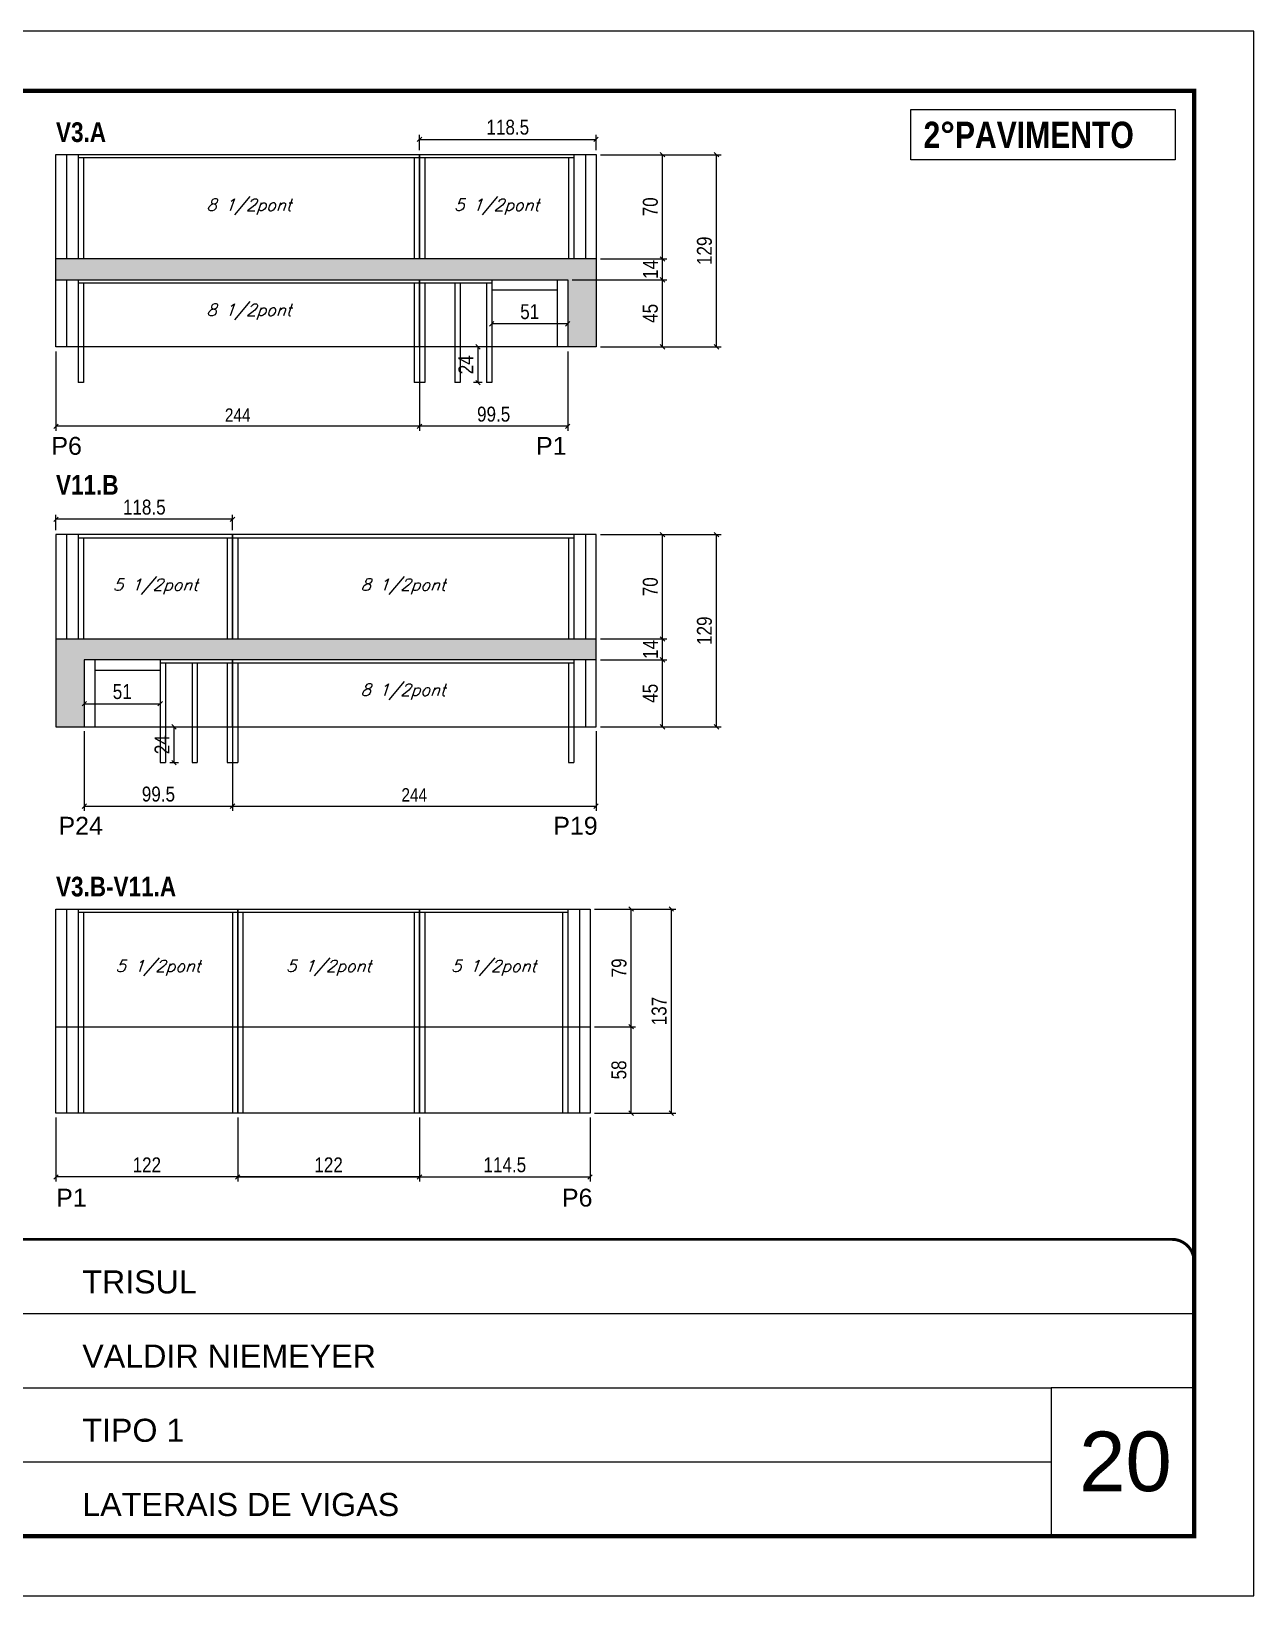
# Model space of a CAD drawing. Extents: x 3330 to 22105, y 1197 to 30204.
# Drawn here: x 18279 to 19100, y 24169 to 25219 of the extents above; entities that cross this region are included whole.
import ezdxf

# ---------------------------------------------------------------- set-up
doc = ezdxf.new("R2010")
doc.units = 0
doc.linetypes.add('CONTINUO', pattern=[0])
doc.linetypes.add('DASHED', pattern=[0.75, 0.5, -0.25])
for name, color, linetype in [('5', 5, 'Continuous'), ('COTA', 241, 'Continuous'), ('NOMENCLATURA', 7, 'Continuous'), ('Painéis', 200, 'Continuous'), ('SARR_2.2x7', 40, 'Continuous'), ('SARR_3.5x7', 81, 'Continuous'), ('texto', 7, 'Continuous')]:
    doc.layers.add(name, color=color, linetype=linetype)
for name, color, linetype, lineweight in [('CARIMBO', 255, 'Continuous', 9), ('Folhas', 255, 'Continuous', 9), ('SARRAFO DE PRESSAO', 251, 'DASHED', 9)]:
    doc.layers.add(name, color=color, linetype=linetype, lineweight=lineweight)
doc.styles.add('ARIAL', font='arial.ttf')
doc.styles.add('COTA TECNICA', font='techl___.ttf', dxfattribs={"height": 10})
doc.styles.add('COTA TECNICA-50', font='techl___.ttf', dxfattribs={"height": 9})
doc.styles.add('Romans', font='romans.shx')
doc.styles.get("Standard").update_dxf_attribs({"font": 'arial.ttf'})
doc.styles.add('TECNICA', font='techb___.ttf', dxfattribs={"height": 10})
doc.dimstyles.new('COTA PAINEL-50', dxfattribs={"dimtxt": 9, "dimasz": 3, "dimexe": 3, "dimexo": 3, "dimgap": 3, "dimtad": 1, "dimdec": 1, "dimzin": 12, "dimdsep": 46, "dimtxsty": 'COTA TECNICA-50', "dimblk1": 'OBLIQUE', "dimblk2": 'OBLIQUE', "dimsah": 1, "dimcen": 0.9, "dimclrd": 4, "dimclre": 4, "dimclrt": 240, "dimadec": 1, "dimazin": 3, "dimtfac": 1, "dimtdec": 1, "dimtmove": 0, "dimatfit": 3, "dimfxl": 1, "dimtolj": 1, "dimtzin": 12, "dimarcsym": 0})
doc.dimstyles.new('PAINEL', dxfattribs={"dimtxt": 10, "dimasz": 3, "dimexe": 3, "dimexo": 3, "dimgap": 3, "dimtad": 1, "dimdec": 1, "dimzin": 12, "dimdsep": 46, "dimtxsty": 'COTA TECNICA', "dimblk1": 'OBLIQUE', "dimblk2": 'OBLIQUE', "dimsah": 1, "dimcen": 0.9, "dimclrd": 4, "dimclre": 4, "dimclrt": 240, "dimadec": 1, "dimazin": 3, "dimtfac": 1, "dimtdec": 1, "dimtmove": 0, "dimatfit": 3, "dimfxl": 1, "dimtolj": 1, "dimtzin": 12, "dimarcsym": 0})

# ---------------------------------------------------------------- blocks, each defined once
blk = doc.blocks.new('9999999999')
at = {"color": 30, "linetype": 'CONTINUO'}
for p, q in [((98564.6, 34379.6), (99584, 34379.6)), ((98564.6, 34329.8), (99488, 34329.8)), ((99584, 34329.8), (99488, 34329.8)), ((99488, 34329.8), (99488, 34230.2)), ((98564.6, 34280), (99488, 34280))]:
    blk.add_line(p, q, dxfattribs=at)
at = {"color": 30, "linetype": 'CONTINUO', "const_width": 2}
blk.add_lwpolyline([(99584, 34230.2), (99584, 34414.4, 0.414214), (99569, 34429.4), (98229, 34429.4, 0.414214), (98214, 34414.4), (98214, 34245.2, 0.414214), (98229, 34230.2), (99584, 34230.2)], format="xyb", dxfattribs=at)
at = {"layer": 'Folhas'}
blk.add_lwpolyline([(98139, 34190.2), (99624, 34190.2), (99624, 35240.2), (98139, 35240.2)], close=True, dxfattribs=at)
at = {"layer": 'Folhas', "color": 30, "const_width": 3}
blk.add_lwpolyline([(98214, 34230.2), (99584, 34230.2), (99584, 35200.2), (98214, 35200.2)], close=True, dxfattribs=at)
at = {"color": 7, "linetype": 'Continuous', "ltscale": 5, "style": 'ARIAL'}
for s, height, p in [('TRISUL', 15.48, (98837.7, 34393.1)), ('VALDIR NIEMEYER', 15.483, (98837.7, 34343.3)), ('TIPO 1', 15.48, (98837.7, 34293.5)), ('LATERAIS DE VIGAS', 15.483, (98837.7, 34243.7))]:
    blk.add_text(s, height=height, dxfattribs=at).set_placement(p)
blk = doc.blocks.new('_Oblique')
at = {"color": 0, "linetype": 'ByBlock', "lineweight": -2}
blk.add_line((-0.5, -0.5), (0.5, 0.5), dxfattribs=at)
blk = doc.blocks.new('*D2460')
at = {"layer": 'COTA', "color": 4, "linetype": 'ByBlock', "lineweight": -2, "transparency": 16777216}
for p, q in [((18295.6, 25004), (18295.6, 24950.7)), ((18539.6, 25004), (18539.6, 24950.7)), ((18539.6, 24953.7), (18295.6, 24953.7))]:
    blk.add_line(p, q, dxfattribs=at)
at = {"layer": 'Defpoints', "color": 0, "linetype": 'ByBlock', "transparency": 16777216}
for p in [(18295.6, 25007), (18539.6, 25007), (18295.6, 24953.7)]:
    blk.add_point(p, dxfattribs=at)
at = {"layer": 'COTA', "color": 4, "linetype": 'ByBlock', "lineweight": -2, "transparency": 16777216, "xscale": 3, "yscale": 3, "zscale": 3, "rotation": 180}
blk.add_blockref('_Oblique', (18295.6, 24953.7), dxfattribs=at)
at = {"layer": 'COTA', "color": 4, "linetype": 'ByBlock', "lineweight": -2, "transparency": 16777216, "xscale": 3, "yscale": 3, "zscale": 3}
blk.add_blockref('_Oblique', (18539.6, 24953.7), dxfattribs=at)
at = {"layer": 'COTA', "color": 240, "linetype": 'ByBlock', "transparency": 16777216, "insert": (18417.6, 24961.2), "char_height": 9, "attachment_point": 5, "style": 'COTA TECNICA-50'}
blk.add_mtext('\\A1;244', dxfattribs=at)
blk = doc.blocks.new('*D2461')
at = {"layer": 'COTA', "color": 4, "linetype": 'ByBlock', "lineweight": -2, "transparency": 16777216}
for p, q in [((18539.6, 25004), (18539.6, 24950.7)), ((18639.1, 25004), (18639.1, 24950.7)), ((18639.1, 24953.7), (18539.6, 24953.7))]:
    blk.add_line(p, q, dxfattribs=at)
at = {"layer": 'Defpoints', "color": 0, "linetype": 'ByBlock', "transparency": 16777216}
for p in [(18539.6, 25007), (18639.1, 25007), (18539.6, 24953.7)]:
    blk.add_point(p, dxfattribs=at)
at = {"layer": 'COTA', "color": 4, "linetype": 'ByBlock', "lineweight": -2, "transparency": 16777216, "xscale": 3, "yscale": 3, "zscale": 3, "rotation": 180}
blk.add_blockref('_Oblique', (18539.6, 24953.7), dxfattribs=at)
at = {"layer": 'COTA', "color": 4, "linetype": 'ByBlock', "lineweight": -2, "transparency": 16777216, "xscale": 3, "yscale": 3, "zscale": 3}
blk.add_blockref('_Oblique', (18639.1, 24953.7), dxfattribs=at)
at = {"layer": 'COTA', "color": 240, "linetype": 'ByBlock', "transparency": 16777216, "insert": (18589.4, 24961.8), "char_height": 10, "attachment_point": 5, "style": 'COTA TECNICA'}
blk.add_mtext('\\A1;99.5', dxfattribs=at)
blk = doc.blocks.new('*D2466')
at = {"layer": 'COTA', "color": 4, "linetype": 'ByBlock', "lineweight": -2, "transparency": 16777216}
for p, q in [((18581.6, 25007), (18575.9, 25007)), ((18578.9, 24983), (18578.9, 25007)), ((18581.6, 24983), (18575.9, 24983))]:
    blk.add_line(p, q, dxfattribs=at)
at = {"layer": 'Defpoints', "color": 0, "linetype": 'ByBlock', "transparency": 16777216}
for p in [(18578.9, 25007), (18584.6, 25007), (18584.6, 24983)]:
    blk.add_point(p, dxfattribs=at)
at = {"layer": 'COTA', "color": 4, "linetype": 'ByBlock', "lineweight": -2, "transparency": 16777216, "xscale": 3, "yscale": 3, "zscale": 3}
for p, rotation in [((18578.9, 25007), 90), ((18578.9, 24983), 270)]:
    blk.add_blockref('_Oblique', p, dxfattribs=dict(at, rotation=rotation))
at = {"layer": 'COTA', "color": 240, "linetype": 'ByBlock', "transparency": 16777216, "insert": (18570.8, 24995), "char_height": 10, "attachment_point": 5, "rotation": 90, "style": 'COTA TECNICA'}
blk.add_mtext('\\A1;24', dxfattribs=at)
blk = doc.blocks.new('*D2467')
at = {"layer": 'COTA', "color": 4, "linetype": 'ByBlock', "lineweight": -2, "transparency": 16777216}
for p, q in [((18295.6, 24489.7), (18295.6, 24446.9)), ((18417.6, 24489.7), (18417.6, 24446.9)), ((18417.6, 24449.9), (18295.6, 24449.9))]:
    blk.add_line(p, q, dxfattribs=at)
at = {"layer": 'Defpoints', "color": 0, "linetype": 'ByBlock', "transparency": 16777216}
for p in [(18295.6, 24492.7), (18417.6, 24492.7), (18295.6, 24449.9)]:
    blk.add_point(p, dxfattribs=at)
at = {"layer": 'COTA', "color": 4, "linetype": 'ByBlock', "lineweight": -2, "transparency": 16777216, "xscale": 3, "yscale": 3, "zscale": 3, "rotation": 180}
blk.add_blockref('_Oblique', (18295.6, 24449.9), dxfattribs=at)
at = {"layer": 'COTA', "color": 4, "linetype": 'ByBlock', "lineweight": -2, "transparency": 16777216, "xscale": 3, "yscale": 3, "zscale": 3}
blk.add_blockref('_Oblique', (18417.6, 24449.9), dxfattribs=at)
at = {"layer": 'COTA', "color": 240, "linetype": 'ByBlock', "transparency": 16777216, "insert": (18356.6, 24458), "char_height": 10, "attachment_point": 5, "style": 'COTA TECNICA'}
blk.add_mtext('\\A1;122', dxfattribs=at)
blk = doc.blocks.new('*D2468')
at = {"layer": 'COTA', "color": 4, "linetype": 'ByBlock', "lineweight": -2, "transparency": 16777216}
for p, q in [((18417.6, 24489.7), (18417.6, 24446.9)), ((18539.6, 24489.7), (18539.6, 24446.9)), ((18417.6, 24449.9), (18539.6, 24449.9))]:
    blk.add_line(p, q, dxfattribs=at)
at = {"layer": 'Defpoints', "color": 0, "linetype": 'ByBlock', "transparency": 16777216}
for p in [(18417.6, 24492.7), (18539.6, 24492.7), (18539.6, 24449.9)]:
    blk.add_point(p, dxfattribs=at)
at = {"layer": 'COTA', "color": 4, "linetype": 'ByBlock', "lineweight": -2, "transparency": 16777216, "xscale": 3, "yscale": 3, "zscale": 3, "rotation": 180}
blk.add_blockref('_Oblique', (18417.6, 24449.9), dxfattribs=at)
at = {"layer": 'COTA', "color": 4, "linetype": 'ByBlock', "lineweight": -2, "transparency": 16777216, "xscale": 3, "yscale": 3, "zscale": 3}
blk.add_blockref('_Oblique', (18539.6, 24449.9), dxfattribs=at)
at = {"layer": 'COTA', "color": 240, "linetype": 'ByBlock', "transparency": 16777216, "insert": (18478.6, 24458), "char_height": 10, "attachment_point": 5, "style": 'COTA TECNICA'}
blk.add_mtext('\\A1;122', dxfattribs=at)
blk = doc.blocks.new('*D2469')
at = {"layer": 'COTA', "color": 4, "linetype": 'ByBlock', "lineweight": -2, "transparency": 16777216}
for p, q in [((18417.6, 24489.7), (18417.6, 24446.9)), ((18539.6, 24489.7), (18539.6, 24446.9)), ((18539.6, 24449.9), (18417.6, 24449.9))]:
    blk.add_line(p, q, dxfattribs=at)
at = {"layer": 'Defpoints', "color": 0, "linetype": 'ByBlock', "transparency": 16777216}
for p in [(18417.6, 24492.7), (18539.6, 24492.7), (18417.6, 24449.9)]:
    blk.add_point(p, dxfattribs=at)
at = {"layer": 'COTA', "color": 4, "linetype": 'ByBlock', "lineweight": -2, "transparency": 16777216, "xscale": 3, "yscale": 3, "zscale": 3, "rotation": 180}
blk.add_blockref('_Oblique', (18417.6, 24449.9), dxfattribs=at)
at = {"layer": 'COTA', "color": 4, "linetype": 'ByBlock', "lineweight": -2, "transparency": 16777216, "xscale": 3, "yscale": 3, "zscale": 3}
blk.add_blockref('_Oblique', (18539.6, 24449.9), dxfattribs=at)
at = {"layer": 'COTA', "color": 240, "linetype": 'ByBlock', "transparency": 16777216, "insert": (18478.6, 24458), "char_height": 10, "attachment_point": 5, "style": 'COTA TECNICA'}
blk.add_mtext('\\A1;122', dxfattribs=at)
blk = doc.blocks.new('*D2470')
at = {"layer": 'COTA', "color": 4, "linetype": 'ByBlock', "lineweight": -2, "transparency": 16777216}
for p, q in [((18539.6, 24489.7), (18539.6, 24446.9)), ((18654.1, 24489.7), (18654.1, 24446.9)), ((18539.6, 24449.9), (18654.1, 24449.9))]:
    blk.add_line(p, q, dxfattribs=at)
at = {"layer": 'Defpoints', "color": 0, "linetype": 'ByBlock', "transparency": 16777216}
for p in [(18539.6, 24492.7), (18654.1, 24492.7), (18654.1, 24449.9)]:
    blk.add_point(p, dxfattribs=at)
at = {"layer": 'COTA', "color": 4, "linetype": 'ByBlock', "lineweight": -2, "transparency": 16777216, "xscale": 3, "yscale": 3, "zscale": 3, "rotation": 180}
blk.add_blockref('_Oblique', (18539.6, 24449.9), dxfattribs=at)
at = {"layer": 'COTA', "color": 4, "linetype": 'ByBlock', "lineweight": -2, "transparency": 16777216, "xscale": 3, "yscale": 3, "zscale": 3}
blk.add_blockref('_Oblique', (18654.1, 24449.9), dxfattribs=at)
at = {"layer": 'COTA', "color": 240, "linetype": 'ByBlock', "transparency": 16777216, "insert": (18596.9, 24458), "char_height": 10, "attachment_point": 5, "style": 'COTA TECNICA'}
blk.add_mtext('\\A1;114.5', dxfattribs=at)
blk = doc.blocks.new('*D2471')
at = {"layer": 'COTA', "color": 4, "linetype": 'ByBlock', "lineweight": -2, "transparency": 16777216}
for p, q in [((18657.1, 24629.7), (18711.7, 24629.7)), ((18708.7, 24492.7), (18708.7, 24629.7)), ((18657.1, 24492.7), (18711.7, 24492.7))]:
    blk.add_line(p, q, dxfattribs=at)
at = {"layer": 'Defpoints', "color": 0, "linetype": 'ByBlock', "transparency": 16777216}
for p in [(18654.1, 24629.7), (18708.7, 24629.7), (18654.1, 24492.7)]:
    blk.add_point(p, dxfattribs=at)
at = {"layer": 'COTA', "color": 4, "linetype": 'ByBlock', "lineweight": -2, "transparency": 16777216, "xscale": 3, "yscale": 3, "zscale": 3}
for p, rotation in [((18708.7, 24629.7), 90), ((18708.7, 24492.7), 270)]:
    blk.add_blockref('_Oblique', p, dxfattribs=dict(at, rotation=rotation))
at = {"layer": 'COTA', "color": 240, "linetype": 'ByBlock', "transparency": 16777216, "insert": (18700.5, 24561.2), "char_height": 10, "attachment_point": 5, "rotation": 90, "style": 'COTA TECNICA'}
blk.add_mtext('\\A1;137', dxfattribs=at)
blk = doc.blocks.new('*D2198')
at = {"layer": 'COTA', "color": 4, "linetype": 'ByBlock', "lineweight": -2, "transparency": 16777216}
for p, q in [((18657.1, 24550.7), (18684.7, 24550.7)), ((18681.7, 24492.7), (18681.7, 24550.7)), ((18657.1, 24492.7), (18684.7, 24492.7))]:
    blk.add_line(p, q, dxfattribs=at)
at = {"layer": 'Defpoints', "color": 0, "linetype": 'ByBlock', "transparency": 16777216}
for p in [(18654.1, 24550.7), (18681.7, 24550.7), (18654.1, 24492.7)]:
    blk.add_point(p, dxfattribs=at)
at = {"layer": 'COTA', "color": 4, "linetype": 'ByBlock', "lineweight": -2, "transparency": 16777216, "xscale": 3, "yscale": 3, "zscale": 3}
for p, rotation in [((18681.7, 24550.7), 90), ((18681.7, 24492.7), 270)]:
    blk.add_blockref('_Oblique', p, dxfattribs=dict(at, rotation=rotation))
at = {"layer": 'COTA', "color": 240, "linetype": 'ByBlock', "transparency": 16777216, "insert": (18673.5, 24521.7), "char_height": 10, "attachment_point": 5, "rotation": 90, "style": 'COTA TECNICA'}
blk.add_mtext('\\A1;58', dxfattribs=at)
blk = doc.blocks.new('*D2199')
at = {"layer": 'COTA', "color": 4, "linetype": 'ByBlock', "lineweight": -2, "transparency": 16777216}
for p, q in [((18657.1, 24629.7), (18684.7, 24629.7)), ((18681.7, 24550.7), (18681.7, 24629.7)), ((18657.1, 24550.7), (18684.7, 24550.7))]:
    blk.add_line(p, q, dxfattribs=at)
at = {"layer": 'Defpoints', "color": 0, "linetype": 'ByBlock', "transparency": 16777216}
for p in [(18654.1, 24629.7), (18681.7, 24629.7), (18654.1, 24550.7)]:
    blk.add_point(p, dxfattribs=at)
at = {"layer": 'COTA', "color": 4, "linetype": 'ByBlock', "lineweight": -2, "transparency": 16777216, "xscale": 3, "yscale": 3, "zscale": 3}
for p, rotation in [((18681.7, 24629.7), 90), ((18681.7, 24550.7), 270)]:
    blk.add_blockref('_Oblique', p, dxfattribs=dict(at, rotation=rotation))
at = {"layer": 'COTA', "color": 240, "linetype": 'ByBlock', "transparency": 16777216, "insert": (18673.6, 24590.2), "char_height": 10, "attachment_point": 5, "rotation": 90, "style": 'COTA TECNICA'}
blk.add_mtext('\\A1;79', dxfattribs=at)
blk = doc.blocks.new('*D3691')
at = {"layer": 'COTA', "color": 4, "lineweight": -2, "transparency": 16777216}
for p, q in [((18539.6, 25139), (18539.6, 25149.3)), ((18658.1, 25139), (18658.1, 25149.3)), ((18539.6, 25146.3), (18658.1, 25146.3))]:
    blk.add_line(p, q, dxfattribs=at)
at = {"layer": 'Defpoints', "color": 0, "transparency": 16777216}
for p in [(18658.1, 25146.3), (18539.6, 25136), (18658.1, 25136)]:
    blk.add_point(p, dxfattribs=at)
at = {"layer": 'COTA', "color": 4, "lineweight": -2, "transparency": 16777216, "xscale": 3, "yscale": 3, "zscale": 3, "rotation": 180}
blk.add_blockref('_Oblique', (18539.6, 25146.3), dxfattribs=at)
at = {"layer": 'COTA', "color": 4, "lineweight": -2, "transparency": 16777216, "xscale": 3, "yscale": 3, "zscale": 3}
blk.add_blockref('_Oblique', (18658.1, 25146.3), dxfattribs=at)
at = {"layer": 'COTA', "color": 240, "transparency": 16777216, "insert": (18598.9, 25154.4), "char_height": 10, "attachment_point": 5, "style": 'COTA TECNICA'}
blk.add_mtext('\\A1;118.5', dxfattribs=at)
blk = doc.blocks.new('*D3692')
at = {"layer": 'COTA', "color": 4, "lineweight": -2, "transparency": 16777216}
for p, q in [((18588.1, 25029.6), (18588.1, 25019.5)), ((18639.1, 25022.5), (18588.1, 25022.5)), ((18639.1, 25029.6), (18639.1, 25019.5))]:
    blk.add_line(p, q, dxfattribs=at)
at = {"layer": 'Defpoints', "color": 0, "transparency": 16777216}
for p in [(18588.1, 25032.6), (18639.1, 25032.6), (18588.1, 25022.5)]:
    blk.add_point(p, dxfattribs=at)
at = {"layer": 'COTA', "color": 4, "lineweight": -2, "transparency": 16777216, "xscale": 3, "yscale": 3, "zscale": 3, "rotation": 180}
blk.add_blockref('_Oblique', (18588.1, 25022.5), dxfattribs=at)
at = {"layer": 'COTA', "color": 4, "lineweight": -2, "transparency": 16777216, "xscale": 3, "yscale": 3, "zscale": 3}
blk.add_blockref('_Oblique', (18639.1, 25022.5), dxfattribs=at)
at = {"layer": 'COTA', "color": 240, "transparency": 16777216, "insert": (18613.6, 25030.6), "char_height": 10, "attachment_point": 5, "style": 'COTA TECNICA'}
blk.add_mtext('\\A1;51', dxfattribs=at)
blk = doc.blocks.new('*D3693')
at = {"layer": 'COTA', "color": 4, "lineweight": -2, "transparency": 16777216}
for p, q in [((18642.1, 25052), (18705.7, 25052)), ((18702.7, 25007), (18702.7, 25052)), ((18661.1, 25007), (18705.7, 25007))]:
    blk.add_line(p, q, dxfattribs=at)
at = {"layer": 'Defpoints', "color": 0, "transparency": 16777216}
for p in [(18639.1, 25052), (18702.7, 25052), (18658.1, 25007)]:
    blk.add_point(p, dxfattribs=at)
at = {"layer": 'COTA', "color": 4, "lineweight": -2, "transparency": 16777216, "xscale": 3, "yscale": 3, "zscale": 3}
for p, rotation in [((18702.7, 25052), 90), ((18702.7, 25007), 270)]:
    blk.add_blockref('_Oblique', p, dxfattribs=dict(at, rotation=rotation))
at = {"layer": 'COTA', "color": 240, "transparency": 16777216, "insert": (18694.6, 25029.5), "char_height": 10, "attachment_point": 5, "rotation": 90, "style": 'COTA TECNICA'}
blk.add_mtext('\\A1;45', dxfattribs=at)
blk = doc.blocks.new('*D3694')
at = {"layer": 'COTA', "color": 4, "lineweight": -2, "transparency": 16777216}
for p, q in [((18661.1, 25066), (18705.7, 25066)), ((18702.7, 25052), (18702.7, 25066)), ((18642.1, 25052), (18705.7, 25052))]:
    blk.add_line(p, q, dxfattribs=at)
at = {"layer": 'Defpoints', "color": 0, "transparency": 16777216}
for p in [(18658.1, 25066), (18702.7, 25066), (18639.1, 25052)]:
    blk.add_point(p, dxfattribs=at)
at = {"layer": 'COTA', "color": 4, "lineweight": -2, "transparency": 16777216, "xscale": 3, "yscale": 3, "zscale": 3}
for p, rotation in [((18702.7, 25066), 90), ((18702.7, 25052), 270)]:
    blk.add_blockref('_Oblique', p, dxfattribs=dict(at, rotation=rotation))
at = {"layer": 'COTA', "color": 240, "transparency": 16777216, "insert": (18694.6, 25059), "char_height": 10, "attachment_point": 5, "rotation": 90, "style": 'COTA TECNICA'}
blk.add_mtext('\\A1;14', dxfattribs=at)
blk = doc.blocks.new('*D3695')
at = {"layer": 'COTA', "color": 4, "lineweight": -2, "transparency": 16777216}
for p, q in [((18661.1, 25136), (18705.7, 25136)), ((18702.7, 25066), (18702.7, 25136)), ((18661.1, 25066), (18705.7, 25066))]:
    blk.add_line(p, q, dxfattribs=at)
at = {"layer": 'Defpoints', "color": 0, "transparency": 16777216}
for p in [(18658.1, 25136), (18702.7, 25136), (18658.1, 25066)]:
    blk.add_point(p, dxfattribs=at)
at = {"layer": 'COTA', "color": 4, "lineweight": -2, "transparency": 16777216, "xscale": 3, "yscale": 3, "zscale": 3}
for p, rotation in [((18702.7, 25136), 90), ((18702.7, 25066), 270)]:
    blk.add_blockref('_Oblique', p, dxfattribs=dict(at, rotation=rotation))
at = {"layer": 'COTA', "color": 240, "transparency": 16777216, "insert": (18694.6, 25101), "char_height": 10, "attachment_point": 5, "rotation": 90, "style": 'COTA TECNICA'}
blk.add_mtext('\\A1;70', dxfattribs=at)
blk = doc.blocks.new('*D3696')
at = {"layer": 'COTA', "color": 4, "linetype": 'ByBlock', "lineweight": -2, "transparency": 16777216}
for p, q in [((18414.1, 24749), (18414.1, 24695.7)), ((18658.1, 24749), (18658.1, 24695.7)), ((18414.1, 24698.7), (18658.1, 24698.7))]:
    blk.add_line(p, q, dxfattribs=at)
at = {"layer": 'Defpoints', "color": 0, "linetype": 'ByBlock', "transparency": 16777216}
for p in [(18414.1, 24752), (18658.1, 24752), (18658.1, 24698.7)]:
    blk.add_point(p, dxfattribs=at)
at = {"layer": 'COTA', "color": 4, "linetype": 'ByBlock', "lineweight": -2, "transparency": 16777216, "xscale": 3, "yscale": 3, "zscale": 3, "rotation": 180}
blk.add_blockref('_Oblique', (18414.1, 24698.7), dxfattribs=at)
at = {"layer": 'COTA', "color": 4, "linetype": 'ByBlock', "lineweight": -2, "transparency": 16777216, "xscale": 3, "yscale": 3, "zscale": 3}
blk.add_blockref('_Oblique', (18658.1, 24698.7), dxfattribs=at)
at = {"layer": 'COTA', "color": 240, "linetype": 'ByBlock', "transparency": 16777216, "insert": (18536.1, 24706.3), "char_height": 9, "attachment_point": 5, "style": 'COTA TECNICA-50'}
blk.add_mtext('\\A1;244', dxfattribs=at)
blk = doc.blocks.new('*D3697')
at = {"layer": 'COTA', "color": 4, "linetype": 'ByBlock', "lineweight": -2, "transparency": 16777216}
for p, q in [((18314.6, 24749), (18314.6, 24695.7)), ((18414.1, 24749), (18414.1, 24695.7)), ((18314.6, 24698.7), (18414.1, 24698.7))]:
    blk.add_line(p, q, dxfattribs=at)
at = {"layer": 'Defpoints', "color": 0, "linetype": 'ByBlock', "transparency": 16777216}
for p in [(18314.6, 24752), (18414.1, 24752), (18414.1, 24698.7)]:
    blk.add_point(p, dxfattribs=at)
at = {"layer": 'COTA', "color": 4, "linetype": 'ByBlock', "lineweight": -2, "transparency": 16777216, "xscale": 3, "yscale": 3, "zscale": 3, "rotation": 180}
blk.add_blockref('_Oblique', (18314.6, 24698.7), dxfattribs=at)
at = {"layer": 'COTA', "color": 4, "linetype": 'ByBlock', "lineweight": -2, "transparency": 16777216, "xscale": 3, "yscale": 3, "zscale": 3}
blk.add_blockref('_Oblique', (18414.1, 24698.7), dxfattribs=at)
at = {"layer": 'COTA', "color": 240, "linetype": 'ByBlock', "transparency": 16777216, "insert": (18364.4, 24706.8), "char_height": 10, "attachment_point": 5, "style": 'COTA TECNICA'}
blk.add_mtext('\\A1;99.5', dxfattribs=at)
blk = doc.blocks.new('*D3698')
at = {"layer": 'COTA', "color": 4, "linetype": 'ByBlock', "lineweight": -2, "transparency": 16777216}
for p, q in [((18372.1, 24752), (18377.9, 24752)), ((18374.9, 24728), (18374.9, 24752)), ((18372.1, 24728), (18377.9, 24728))]:
    blk.add_line(p, q, dxfattribs=at)
at = {"layer": 'Defpoints', "color": 0, "linetype": 'ByBlock', "transparency": 16777216}
for p in [(18369.1, 24752), (18374.9, 24752), (18369.1, 24728)]:
    blk.add_point(p, dxfattribs=at)
at = {"layer": 'COTA', "color": 4, "linetype": 'ByBlock', "lineweight": -2, "transparency": 16777216, "xscale": 3, "yscale": 3, "zscale": 3}
for p, rotation in [((18374.9, 24752), 90), ((18374.9, 24728), 270)]:
    blk.add_blockref('_Oblique', p, dxfattribs=dict(at, rotation=rotation))
at = {"layer": 'COTA', "color": 240, "linetype": 'ByBlock', "transparency": 16777216, "insert": (18366.8, 24740), "char_height": 10, "attachment_point": 5, "rotation": 90, "style": 'COTA TECNICA'}
blk.add_mtext('\\A1;24', dxfattribs=at)
blk = doc.blocks.new('*D3699')
at = {"layer": 'COTA', "color": 4, "lineweight": -2, "transparency": 16777216}
for p, q in [((18295.6, 24884), (18295.6, 24894.3)), ((18414.1, 24891.3), (18295.6, 24891.3)), ((18414.1, 24884), (18414.1, 24894.3))]:
    blk.add_line(p, q, dxfattribs=at)
at = {"layer": 'Defpoints', "color": 0, "transparency": 16777216}
for p in [(18295.6, 24891.3), (18295.6, 24881), (18414.1, 24881)]:
    blk.add_point(p, dxfattribs=at)
at = {"layer": 'COTA', "color": 4, "lineweight": -2, "transparency": 16777216, "xscale": 3, "yscale": 3, "zscale": 3, "rotation": 180}
blk.add_blockref('_Oblique', (18295.6, 24891.3), dxfattribs=at)
at = {"layer": 'COTA', "color": 4, "lineweight": -2, "transparency": 16777216, "xscale": 3, "yscale": 3, "zscale": 3}
blk.add_blockref('_Oblique', (18414.1, 24891.3), dxfattribs=at)
at = {"layer": 'COTA', "color": 240, "transparency": 16777216, "insert": (18354.9, 24899.4), "char_height": 10, "attachment_point": 5, "style": 'COTA TECNICA'}
blk.add_mtext('\\A1;118.5', dxfattribs=at)
blk = doc.blocks.new('*D3700')
at = {"layer": 'COTA', "color": 4, "lineweight": -2, "transparency": 16777216}
for p, q in [((18314.6, 24774.6), (18314.6, 24764.5)), ((18365.6, 24774.6), (18365.6, 24764.5)), ((18314.6, 24767.5), (18365.6, 24767.5))]:
    blk.add_line(p, q, dxfattribs=at)
at = {"layer": 'Defpoints', "color": 0, "transparency": 16777216}
for p in [(18314.6, 24777.6), (18365.6, 24777.6), (18365.6, 24767.5)]:
    blk.add_point(p, dxfattribs=at)
at = {"layer": 'COTA', "color": 4, "lineweight": -2, "transparency": 16777216, "xscale": 3, "yscale": 3, "zscale": 3, "rotation": 180}
blk.add_blockref('_Oblique', (18314.6, 24767.5), dxfattribs=at)
at = {"layer": 'COTA', "color": 4, "lineweight": -2, "transparency": 16777216, "xscale": 3, "yscale": 3, "zscale": 3}
blk.add_blockref('_Oblique', (18365.6, 24767.5), dxfattribs=at)
at = {"layer": 'COTA', "color": 240, "transparency": 16777216, "insert": (18340.1, 24775.6), "char_height": 10, "attachment_point": 5, "style": 'COTA TECNICA'}
blk.add_mtext('\\A1;51', dxfattribs=at)
blk = doc.blocks.new('*D3705')
at = {"layer": 'COTA', "color": 4, "lineweight": -2, "transparency": 16777216}
for p, q in [((18661.1, 25136), (18742, 25136)), ((18739, 25007), (18739, 25136)), ((18661.1, 25007), (18742, 25007))]:
    blk.add_line(p, q, dxfattribs=at)
at = {"layer": 'Defpoints', "color": 0, "transparency": 16777216}
for p in [(18658.1, 25136), (18739, 25136), (18658.1, 25007)]:
    blk.add_point(p, dxfattribs=at)
at = {"layer": 'COTA', "color": 4, "lineweight": -2, "transparency": 16777216, "xscale": 3, "yscale": 3, "zscale": 3}
for p, rotation in [((18739, 25136), 90), ((18739, 25007), 270)]:
    blk.add_blockref('_Oblique', p, dxfattribs=dict(at, rotation=rotation))
at = {"layer": 'COTA', "color": 240, "transparency": 16777216, "insert": (18730.9, 25071.5), "char_height": 10, "attachment_point": 5, "rotation": 90, "style": 'COTA TECNICA'}
blk.add_mtext('\\A1;129', dxfattribs=at)
blk = doc.blocks.new('*D3707')
at = {"layer": 'COTA', "color": 4, "lineweight": -2, "transparency": 16777216}
for p, q in [((18661.1, 24797), (18705.7, 24797)), ((18702.7, 24752), (18702.7, 24797)), ((18661.1, 24752), (18705.7, 24752))]:
    blk.add_line(p, q, dxfattribs=at)
at = {"layer": 'Defpoints', "color": 0, "transparency": 16777216}
for p in [(18658.1, 24797), (18702.7, 24797), (18658.1, 24752)]:
    blk.add_point(p, dxfattribs=at)
at = {"layer": 'COTA', "color": 4, "lineweight": -2, "transparency": 16777216, "xscale": 3, "yscale": 3, "zscale": 3}
for p, rotation in [((18702.7, 24797), 90), ((18702.7, 24752), 270)]:
    blk.add_blockref('_Oblique', p, dxfattribs=dict(at, rotation=rotation))
at = {"layer": 'COTA', "color": 240, "transparency": 16777216, "insert": (18694.6, 24774.5), "char_height": 10, "attachment_point": 5, "rotation": 90, "style": 'COTA TECNICA'}
blk.add_mtext('\\A1;45', dxfattribs=at)
blk = doc.blocks.new('*D3708')
at = {"layer": 'COTA', "color": 4, "lineweight": -2, "transparency": 16777216}
for p, q in [((18661.1, 24811), (18705.7, 24811)), ((18702.7, 24797), (18702.7, 24811)), ((18661.1, 24797), (18705.7, 24797))]:
    blk.add_line(p, q, dxfattribs=at)
at = {"layer": 'Defpoints', "color": 0, "transparency": 16777216}
for p in [(18658.1, 24811), (18702.7, 24811), (18658.1, 24797)]:
    blk.add_point(p, dxfattribs=at)
at = {"layer": 'COTA', "color": 4, "lineweight": -2, "transparency": 16777216, "xscale": 3, "yscale": 3, "zscale": 3}
for p, rotation in [((18702.7, 24811), 90), ((18702.7, 24797), 270)]:
    blk.add_blockref('_Oblique', p, dxfattribs=dict(at, rotation=rotation))
at = {"layer": 'COTA', "color": 240, "transparency": 16777216, "insert": (18694.6, 24804), "char_height": 10, "attachment_point": 5, "rotation": 90, "style": 'COTA TECNICA'}
blk.add_mtext('\\A1;14', dxfattribs=at)
blk = doc.blocks.new('*D3709')
at = {"layer": 'COTA', "color": 4, "lineweight": -2, "transparency": 16777216}
for p, q in [((18661.1, 24881), (18705.7, 24881)), ((18702.7, 24811), (18702.7, 24881)), ((18661.1, 24811), (18705.7, 24811))]:
    blk.add_line(p, q, dxfattribs=at)
at = {"layer": 'Defpoints', "color": 0, "transparency": 16777216}
for p in [(18658.1, 24881), (18702.7, 24881), (18658.1, 24811)]:
    blk.add_point(p, dxfattribs=at)
at = {"layer": 'COTA', "color": 4, "lineweight": -2, "transparency": 16777216, "xscale": 3, "yscale": 3, "zscale": 3}
for p, rotation in [((18702.7, 24881), 90), ((18702.7, 24811), 270)]:
    blk.add_blockref('_Oblique', p, dxfattribs=dict(at, rotation=rotation))
at = {"layer": 'COTA', "color": 240, "transparency": 16777216, "insert": (18694.6, 24846), "char_height": 10, "attachment_point": 5, "rotation": 90, "style": 'COTA TECNICA'}
blk.add_mtext('\\A1;70', dxfattribs=at)
blk = doc.blocks.new('*D3706')
at = {"layer": 'COTA', "color": 4, "lineweight": -2, "transparency": 16777216}
for p, q in [((18661.1, 24881), (18742, 24881)), ((18739, 24752), (18739, 24881)), ((18661.1, 24752), (18742, 24752))]:
    blk.add_line(p, q, dxfattribs=at)
at = {"layer": 'Defpoints', "color": 0, "transparency": 16777216}
for p in [(18658.1, 24881), (18739, 24881), (18658.1, 24752)]:
    blk.add_point(p, dxfattribs=at)
at = {"layer": 'COTA', "color": 4, "lineweight": -2, "transparency": 16777216, "xscale": 3, "yscale": 3, "zscale": 3}
for p, rotation in [((18739, 24881), 90), ((18739, 24752), 270)]:
    blk.add_blockref('_Oblique', p, dxfattribs=dict(at, rotation=rotation))
at = {"layer": 'COTA', "color": 240, "transparency": 16777216, "insert": (18730.9, 24816.5), "char_height": 10, "attachment_point": 5, "rotation": 90, "style": 'COTA TECNICA'}
blk.add_mtext('\\A1;129', dxfattribs=at)

msp = doc.modelspace()

# ---------------------------------------------------------------- hatches: boundary and pattern name
at = {"layer": 'COTA'}
h = msp.add_hatch(dxfattribs=at)
h.set_pattern_fill('AR-CONC', color=256, scale=0.03)
h.set_pattern_definition([(50, (0, 20.8343), (5.4655401, -0.47817257), [0.5715, -6.2865]), (355, (0, 20.8343), (-1.0573026, 5.7317054), [0.4572, -5.0292175]), (100.451445, (0.4555, 20.7945), (4.4082374, 5.2535326), [0.4857003, -5.3427073]), (46.1842, (0, 22.358), (8.1323712, -1.2612698), [0.85725, -9.42975]), (96.635558, (0.678, 22.253), (7.122124, 7.4227837), [0.7285507, -8.0140682]), (351.18415, (0, 22.358), (7.122124, 7.4227837), [0.685799, -7.543792]), (21, (0.762, 21.9773), (4.54843174, -3.06795595), [0.5715, -6.2865]), (326, (0.762, 21.9773), (1.8540609, 5.525639), [0.4572, -5.0292]), (71.451445, (1.141, 21.7217), (6.4024926, 2.4576831), [0.4857003, -5.3426981]), (37.5, (0, 20.8343), (0.0926581, 2.53665117), [0, -4.96824, 0, -5.1054, 0, -5.04825]), (7.5, (0, 20.8343), (2.00458988, 3.00541724), [0, -2.91084, 0, -4.85394, 0, -1.92405]), (327.5, (-1.6993, 20.8343), (4.06771786, -0.17186232), [0, -1.905, 0, -5.9436, 0, -7.8867]), (317.5, (-2.4613, 20.8343), (4.44387544, 0.76279473), [0, -2.4765, 0, -3.94716, 0, -5.6007])])
h.paths.add_polyline_path([(18639.13, 25007.02), (18658.13, 25007.02), (18658.13, 25066.02), (18539.63, 25066.02), (18295.63, 25066.02), (18295.63, 25052.02), (18539.63, 25052.02), (18639.13, 25052.02)])
h = msp.add_hatch(dxfattribs=at)
h.set_pattern_fill('AR-CONC', color=256, scale=0.03)
h.set_pattern_definition([(50, (0, -234.1377), (5.4655401, -0.47817257), [0.5715, -6.2865]), (355, (0, -234.138), (-1.0573026, 5.7317054), [0.4572, -5.0292175]), (100.451445, (0.4555, -234.1776), (4.4082374, 5.2535326), [0.4857003, -5.3427073]), (46.1842, (0, -232.614), (8.1323712, -1.2612698), [0.85725, -9.42975]), (96.635558, (0.678, -232.719), (7.122124, 7.4227837), [0.7285507, -8.0140682]), (351.18415, (0, -232.614), (7.122124, 7.4227837), [0.685799, -7.543792]), (21, (0.762, -232.9947), (4.54843174, -3.06795595), [0.5715, -6.2865]), (326, (0.762, -232.995), (1.8540609, 5.525639), [0.4572, -5.0292]), (71.451445, (1.141, -233.2504), (6.4024926, 2.4576831), [0.4857003, -5.3426981]), (37.5, (0, -234.1377), (0.0926581, 2.53665117), [0, -4.96824, 0, -5.1054, 0, -5.04825]), (7.5, (0, -234.1377), (2.00458988, 3.00541724), [0, -2.91084, 0, -4.85394, 0, -1.92405]), (327.5, (-1.6993, -234.1377), (4.06771786, -0.17186232), [0, -1.905, 0, -5.9436, 0, -7.8867]), (317.5, (-2.4613, -234.1377), (4.44387544, 0.76279473), [0, -2.4765, 0, -3.94716, 0, -5.6007])])
h.paths.add_polyline_path([(18314.63, 24797.05), (18414.13, 24797.05), (18658.13, 24797.05), (18658.13, 24811.05), (18414.13, 24811.05), (18295.63, 24811.05), (18295.63, 24752.05), (18314.63, 24752.05)])

# ---------------------------------------------------------------- linework, layer by layer
at = {"layer": 'COTA', "linetype": 'ByBlock'}
for p, q in [((18295.63, 25052.02), (18295.63, 25066.02)), ((18539.63, 25007.02), (18539.63, 24983.02)), ((18314.13, 24983.02), (18310.63, 24983.02)), ((18543.13, 24983.02), (18536.13, 24983.02)), ((18566.83, 24983.02), (18563.33, 24983.02)), ((18588.13, 24983.02), (18584.63, 24983.02)), ((18658.13, 24797.05), (18658.13, 24811.05)), ((18414.13, 24752.05), (18414.13, 24728.05)), ((18365.63, 24728.05), (18369.13, 24728.05)), ((18386.93, 24728.05), (18390.43, 24728.05)), ((18410.63, 24728.05), (18417.63, 24728.05)), ((18639.63, 24728.05), (18643.13, 24728.05))]:
    msp.add_line(p, q, dxfattribs=at)
at = {"layer": 'COTA'}
for p, q in [((18658.13, 25066.02), (18658.13, 25007.02)), ((18658.13, 25007.02), (18639.13, 25007.02)), ((18295.63, 24811.05), (18295.63, 24752.05)), ((18295.63, 24752.05), (18314.63, 24752.05))]:
    msp.add_line(p, q, dxfattribs=at)
at = {"layer": 'NOMENCLATURA'}
msp.add_lwpolyline([(18869.33, 25166.32), (19046.86, 25166.32), (19046.86, 25132.5), (18869.33, 25132.5)], close=True, dxfattribs=at)
at = {"layer": 'Painéis', "linetype": 'Continuous'}
for p, q in [((18539.63, 25007.02), (18539.63, 25052.02)), ((18414.13, 24752.05), (18414.13, 24797.05)), ((18295.63, 24550.66), (18654.13, 24550.66))]:
    msp.add_line(p, q, dxfattribs=at)
for points in [[(18295.63, 25136.02), (18539.63, 25136.02), (18539.63, 25066.02), (18295.63, 25066.02)], [(18539.63, 25136.02), (18658.13, 25136.02), (18658.13, 25066.02), (18539.63, 25066.02)], [(18295.63, 25052.02), (18539.63, 25052.02), (18539.63, 25007.02), (18295.63, 25007.02)], [(18539.63, 25052.02), (18639.13, 25052.02), (18639.13, 25007.02), (18539.63, 25007.02)], [(18414.13, 24881.05), (18295.63, 24881.05), (18295.63, 24811.05), (18414.13, 24811.05)], [(18658.13, 24881.05), (18414.13, 24881.05), (18414.13, 24811.05), (18658.13, 24811.05)], [(18414.13, 24797.05), (18314.63, 24797.05), (18314.63, 24752.05), (18414.13, 24752.05)], [(18658.13, 24797.05), (18414.13, 24797.05), (18414.13, 24752.05), (18658.13, 24752.05)], [(18295.63, 24629.66), (18417.63, 24629.66), (18417.63, 24492.66), (18295.63, 24492.66)], [(18417.63, 24629.66), (18539.63, 24629.66), (18539.63, 24492.66), (18417.63, 24492.66)], [(18539.63, 24629.66), (18654.13, 24629.66), (18654.13, 24492.66), (18539.63, 24492.66)]]:
    msp.add_lwpolyline(points, close=True, dxfattribs=at)
at = {"layer": 'SARR_2.2x7', "linetype": 'Continuous'}
for p, q in [((18302.63, 25136.02), (18302.63, 25066.02)), ((18539.63, 25133.82), (18310.63, 25133.82)), ((18643.13, 25133.82), (18539.63, 25133.82)), ((18651.13, 25136.02), (18651.13, 25066.02)), ((18302.63, 25052.02), (18302.63, 25007.02)), ((18539.63, 25049.82), (18310.63, 25049.82)), ((18588.13, 25049.82), (18539.63, 25049.82)), ((18632.13, 25045.02), (18588.13, 25045.02)), ((18632.13, 25052.02), (18632.13, 25007.02)), ((18302.63, 24881.05), (18302.63, 24811.05)), ((18310.63, 24878.85), (18414.13, 24878.85)), ((18414.13, 24878.85), (18643.13, 24878.85)), ((18651.13, 24881.05), (18651.13, 24811.05)), ((18321.63, 24797.05), (18321.63, 24752.05)), ((18365.63, 24794.85), (18414.13, 24794.85)), ((18414.13, 24794.85), (18643.13, 24794.85)), ((18651.13, 24797.05), (18651.13, 24752.05)), ((18321.63, 24790.05), (18365.63, 24790.05)), ((18302.63, 24629.66), (18302.63, 24492.66)), ((18417.63, 24627.46), (18310.63, 24627.46)), ((18539.63, 24627.46), (18417.63, 24627.46)), ((18639.13, 24627.46), (18539.63, 24627.46)), ((18647.13, 24629.66), (18647.13, 24492.66))]:
    msp.add_line(p, q, dxfattribs=at)
at = {"layer": 'SARR_3.5x7'}
for p, q in [((18310.63, 25136.02), (18310.63, 25066.02)), ((18314.13, 25133.82), (18314.13, 25066.02)), ((18536.13, 25133.82), (18536.13, 25066.02)), ((18543.13, 25133.82), (18543.13, 25066.02)), ((18639.63, 25133.82), (18639.63, 25066.02)), ((18643.13, 25136.02), (18643.13, 25066.02)), ((18310.63, 25052.02), (18310.63, 24983.02)), ((18314.13, 25049.82), (18314.13, 24983.02)), ((18536.13, 25049.82), (18536.13, 24983.02)), ((18543.13, 25049.82), (18543.13, 24983.02)), ((18563.33, 25049.82), (18563.33, 24983.02)), ((18566.83, 25049.82), (18566.83, 24983.02)), ((18584.63, 25049.82), (18584.63, 24983.02)), ((18588.13, 25052.02), (18588.13, 24983.02)), ((18310.63, 24881.05), (18310.63, 24811.05)), ((18314.13, 24878.85), (18314.13, 24811.05)), ((18410.63, 24878.85), (18410.63, 24811.05)), ((18417.63, 24878.85), (18417.63, 24811.05)), ((18639.63, 24878.85), (18639.63, 24811.05)), ((18643.13, 24881.05), (18643.13, 24811.05)), ((18365.63, 24797.05), (18365.63, 24728.05)), ((18369.13, 24794.85), (18369.13, 24728.05)), ((18386.93, 24794.85), (18386.93, 24728.05)), ((18390.43, 24794.85), (18390.43, 24728.05)), ((18410.63, 24794.85), (18410.63, 24728.05)), ((18417.63, 24794.85), (18417.63, 24728.05)), ((18639.63, 24794.85), (18639.63, 24728.05)), ((18643.13, 24797.05), (18643.13, 24728.05)), ((18310.63, 24629.66), (18310.63, 24492.66)), ((18314.13, 24627.46), (18314.13, 24492.66)), ((18414.13, 24627.46), (18414.13, 24492.66)), ((18421.13, 24627.46), (18421.13, 24492.66)), ((18536.13, 24627.46), (18536.13, 24492.66)), ((18543.13, 24627.46), (18543.13, 24492.66)), ((18635.63, 24627.46), (18635.63, 24492.66)), ((18639.13, 24629.66), (18639.13, 24492.66))]:
    msp.add_line(p, q, dxfattribs=at)

# ---------------------------------------------------------------- block references
at = {"layer": 'SARRAFO DE PRESSAO', "color": 6, "linetype": 'ByBlock'}
msp.add_blockref('9999999999', (-80524.42, -10021.38), dxfattribs=at)

# ---------------------------------------------------------------- texts
at = {"layer": '5', "linetype": 'Continuous'}
for s, rotation, p in [('P6', 359.99996, (18292.53, 24934.58)), ('P1', 359.99996, (18617.87, 24934.58)), ('P24', 0.00004, (18297.31, 24679.6)), ('P19', 0.00004, (18629.4, 24679.6)), ('P1', 359.99996, (18295.76, 24430)), ('P6', 359.99996, (18635.22, 24430))]:
    msp.add_text(s, height=12, rotation=rotation, dxfattribs=at).set_placement(p)
at = {"layer": 'CARIMBO', "style": 'ARIAL'}
msp.add_text('20', height=40, dxfattribs=at).set_placement((18982.42, 24238.97))
at = {"layer": 'NOMENCLATURA', "style": 'TECNICA'}
for s, height, p in [('2°PAVIMENTO ', 17.6379, (18877.91, 25140.51)), ('V3.A', 13.2, (18295.63, 25144.54)), ('V11.B', 13.2, (18295.63, 24907.79)), ('V3.B-V11.A', 13.2, (18295.63, 24638.18))]:
    msp.add_text(s, height=height, dxfattribs=at).set_placement(p)
at = {"layer": 'texto', "color": 2, "char_height": 8, "attachment_point": 5, "style": 'Romans'}
for s, insert in [('{\\Q19;\\C256;8 1/2pont}', (18425.13, 25101.02)), ('{\\Q19;\\C256;5 1/2pont}', (18591.38, 25101.02)), ('{\\Q19;\\C256;8 1/2pont}', (18425.13, 25030.52)), ('{\\Q19;\\C256;5 1/2pont}', (18362.38, 24846.05)), ('{\\Q19;\\C256;8 1/2pont}', (18528.63, 24846.05)), ('{\\Q19;\\C256;8 1/2pont}', (18528.63, 24775.55)), ('{\\Q19;\\C256;5 1/2pont}', (18364.13, 24590.16)), ('{\\Q19;\\C256;5 1/2pont}', (18478.63, 24590.16)), ('{\\Q19;\\C256;5 1/2pont}', (18589.38, 24590.16))]:
    msp.add_mtext(s, dxfattribs=dict(at, insert=insert))

# ---------------------------------------------------------------- dimensions: what is measured, and where the dimension line sits
at = {"layer": 'COTA'}
for base, p1, p2, picture, middle in [((18658.13, 25146.25), (18539.63, 25136.02), (18658.13, 25136.02), '*D3691', (18598.88, 25154.38)), ((18588.13, 25022.48), (18639.13, 25032.57), (18588.13, 25032.57), '*D3692', (18613.63, 25030.59))]:
    dim = msp.add_linear_dim(base=base, p1=p1, p2=p2, dimstyle='PAINEL', dxfattribs=at)
    dim.commit()
    dim.dimension.update_dxf_attribs({"geometry": picture, "text_midpoint": middle})
for base, p1, p2, angle, picture, middle in [((18702.72, 25136.02), (18658.13, 25066.02), (18658.13, 25136.02), 90, '*D3695', (18694.62, 25101.02)), ((18739.03, 25136.02), (18658.13, 25007.02), (18658.13, 25136.02), 90, '*D3705', (18730.95, 25071.52)), ((18702.72, 25052.02), (18658.13, 25007.02), (18639.13, 25052.02), 90, '*D3693', (18694.61, 25029.52)), ((18295.63, 24891.28), (18414.13, 24881.05), (18295.63, 24881.05), 180, '*D3699', (18354.88, 24899.41)), ((18702.72, 24881.05), (18658.13, 24811.05), (18658.13, 24881.05), 90, '*D3709', (18694.62, 24846.05)), ((18739.03, 24881.05), (18658.13, 24752.05), (18658.13, 24881.05), 90, '*D3706', (18730.95, 24816.55)), ((18702.72, 24797.05), (18658.13, 24752.05), (18658.13, 24797.05), 90, '*D3707', (18694.61, 24774.55)), ((18365.63, 24767.51), (18314.63, 24777.6), (18365.63, 24777.6), 180, '*D3700', (18340.13, 24775.62))]:
    dim = msp.add_linear_dim(base=base, p1=p1, p2=p2, angle=angle, dimstyle='PAINEL', dxfattribs=at)
    dim.commit()
    dim.dimension.update_dxf_attribs({"geometry": picture, "text_midpoint": middle})
for base, p1, p2, picture, middle in [((18702.72, 25066.02), (18639.13, 25052.02), (18658.13, 25066.02), '*D3694', (18702.72, 25059.02)), ((18702.72, 24811.05), (18658.13, 24797.05), (18658.13, 24811.05), '*D3708', (18702.72, 24804.05))]:
    dim = msp.add_linear_dim(base=base, p1=p1, p2=p2, angle=90, dimstyle='PAINEL', dxfattribs=at)
    dim.commit()
    dim.dimension.update_dxf_attribs({"geometry": picture, "text_midpoint": middle, "dimtype": 160})
at = {"layer": 'COTA', "linetype": 'ByBlock'}
for base, p1, p2, angle, dimstyle, override, picture, middle in [((18295.63, 24953.68), (18539.63, 25007.02), (18295.63, 25007.02), 180, 'COTA PAINEL-50', {"dimarcsym": 1}, '*D2460', (18417.63, 24961.25)), ((18658.13, 24698.71), (18414.13, 24752.05), (18658.13, 24752.05), 0, 'COTA PAINEL-50', {"dimarcsym": 1}, '*D3696', (18536.13, 24706.28)), ((18681.65, 24629.66), (18654.13, 24550.66), (18654.13, 24629.66), 90, 'PAINEL', {"dimtmove": 1}, '*D2199', (18673.55, 24590.16))]:
    dim = msp.add_linear_dim(base=base, p1=p1, p2=p2, angle=angle, dimstyle=dimstyle, override=override, dxfattribs=at)
    dim.commit()
    dim.dimension.update_dxf_attribs({"geometry": picture, "text_midpoint": middle})
for base, p1, p2, picture, middle in [((18539.63, 24953.68), (18639.13, 25007.02), (18539.63, 25007.02), '*D2461', (18589.38, 24961.82)), ((18295.63, 24449.9), (18417.63, 24492.66), (18295.63, 24492.66), '*D2467', (18356.63, 24457.96)), ((18539.63, 24449.9), (18417.63, 24492.66), (18539.63, 24492.66), '*D2468', (18478.63, 24457.96)), ((18417.63, 24449.9), (18539.63, 24492.66), (18417.63, 24492.66), '*D2469', (18478.63, 24457.96)), ((18654.13, 24449.9), (18539.63, 24492.66), (18654.13, 24492.66), '*D2470', (18596.88, 24458.01))]:
    dim = msp.add_linear_dim(base=base, p1=p1, p2=p2, dimstyle='PAINEL', dxfattribs=at)
    dim.commit()
    dim.dimension.update_dxf_attribs({"geometry": picture, "text_midpoint": middle})
for base, p1, p2, angle, picture, middle in [((18578.86, 25007.02), (18584.63, 24983.02), (18584.63, 25007.02), 90, '*D2466', (18570.79, 24995.02)), ((18414.13, 24698.71), (18314.63, 24752.05), (18414.13, 24752.05), 180, '*D3697', (18364.38, 24706.85)), ((18374.89, 24752.05), (18369.13, 24728.05), (18369.13, 24752.05), 90, '*D3698', (18366.82, 24740.05)), ((18708.74, 24629.66), (18654.13, 24492.66), (18654.13, 24629.66), 90, '*D2471', (18700.52, 24561.16)), ((18681.65, 24550.66), (18654.13, 24492.66), (18654.13, 24550.66), 90, '*D2198', (18673.52, 24521.66))]:
    dim = msp.add_linear_dim(base=base, p1=p1, p2=p2, angle=angle, dimstyle='PAINEL', dxfattribs=at)
    dim.commit()
    dim.dimension.update_dxf_attribs({"geometry": picture, "text_midpoint": middle})

doc.saveas('drawing.dxf')
